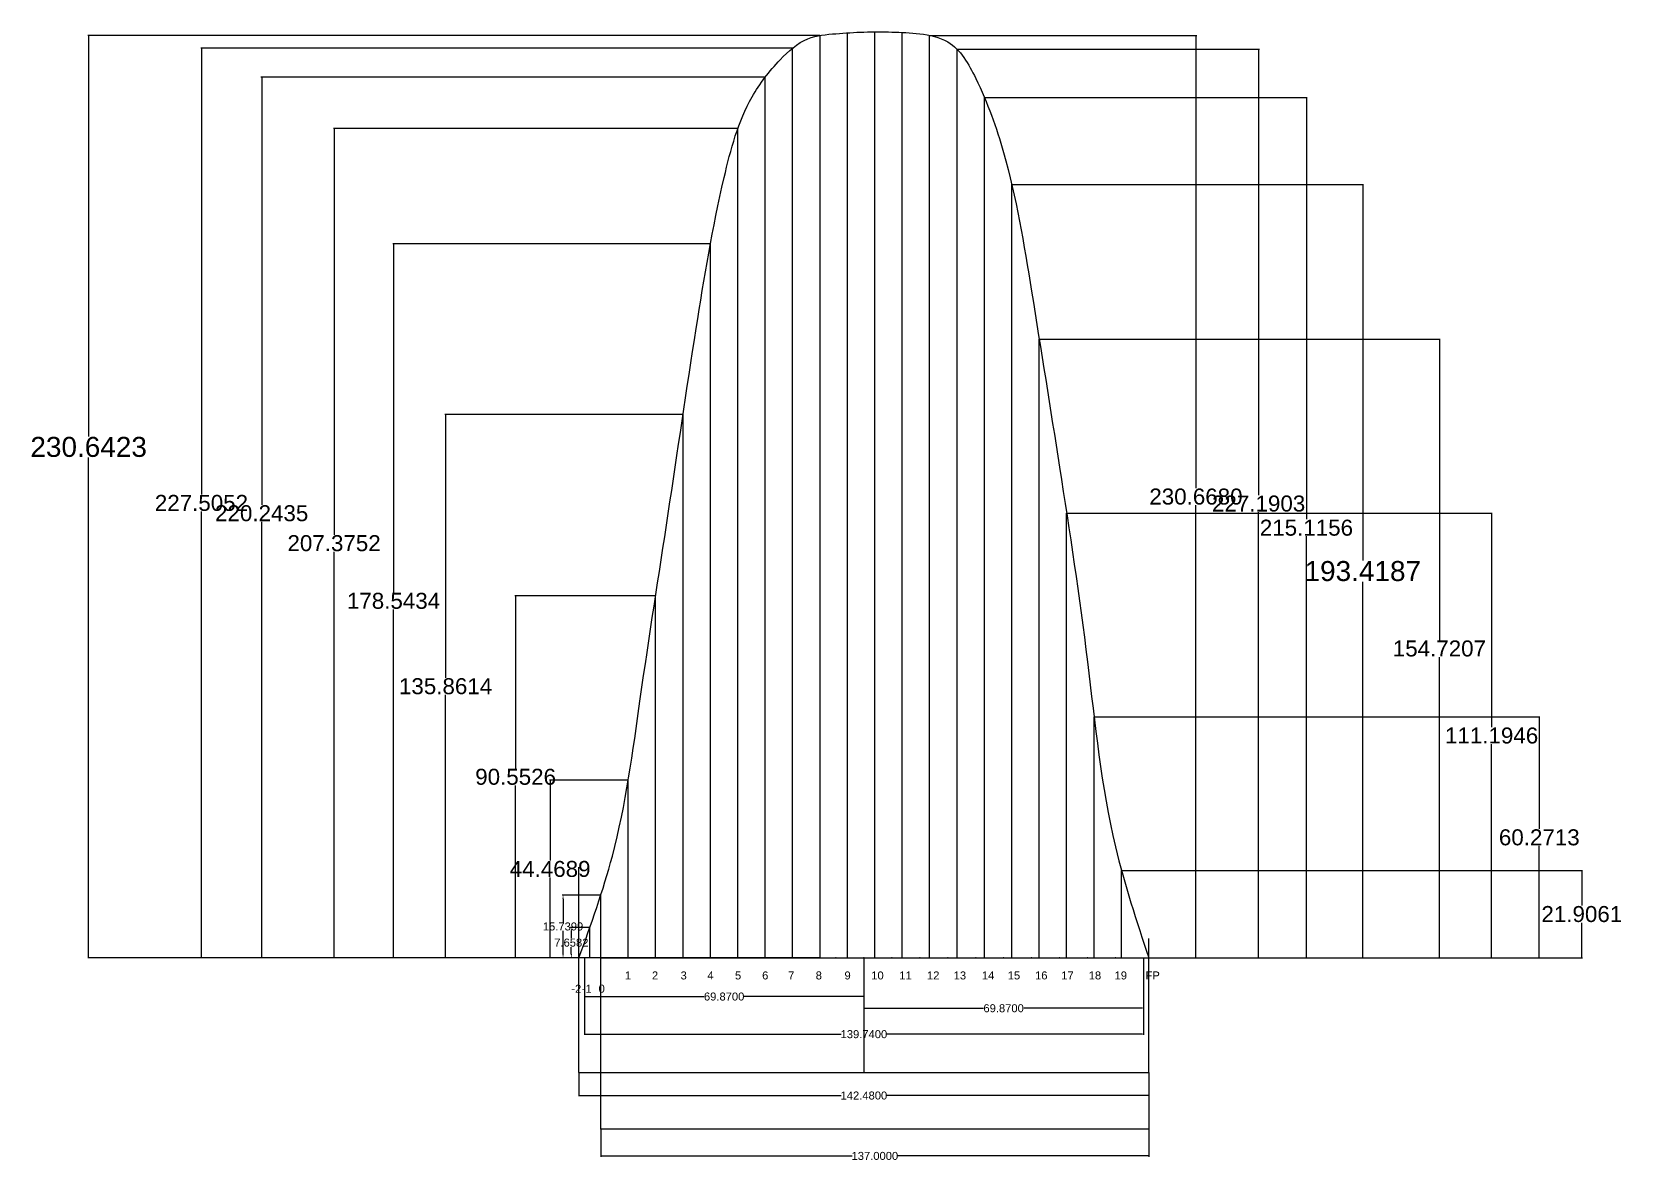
# Model space of a CAD drawing. Header units: inches. Extents: x 2352 to 5451, y 15 to 423.
# Drawn here: x 2908.5 to 3305.9, y 128.4 to 410.8 of the extents above; entities that cross this region are included whole.
import ezdxf

# ---------------------------------------------------------------- set-up
doc = ezdxf.new("R2010")
doc.units = ezdxf.units.IN
doc.header["$MEASUREMENT"] = 0
doc.styles.get("Standard").update_dxf_attribs({"font": 'arial.ttf'})
doc.dimstyles.get("Standard").update_dxf_attribs({"dimtxt": 0.18, "dimasz": 0.18, "dimexe": 0.18, "dimexo": 0.0625, "dimgap": 0.09, "dimtad": 0, "dimtih": 1, "dimtoh": 1, "dimdec": 4, "dimzin": 0, "dimdsep": 46, "dimtxsty": 'Standard', "dimcen": 0.09, "dimadec": 0, "dimazin": 0, "dimtfac": 1, "dimtdec": 4, "dimtofl": 0, "dimtmove": 0, "dimatfit": 3, "dimfxl": 1, "dimtolj": 1, "dimtzin": 0, "dimarcsym": 0})

# ---------------------------------------------------------------- blocks, each defined once
blk = doc.blocks.new('*D109')
at = {"color": 0, "lineweight": -2, "transparency": 16777216}
for p, q in [((3046.66, 179.14), (3046.66, 159.96)), ((3186.4, 179.14), (3186.4, 159.96)), ((3046.84, 160.14), (3110.83, 160.14)), ((3186.22, 160.14), (3122.23, 160.14))]:
    blk.add_line(p, q, dxfattribs=at)
at = {"color": 0, "transparency": 16777216}
for points in [[(3046.84, 160.17), (3046.84, 160.11), (3046.66, 160.14)], [(3186.22, 160.17), (3186.22, 160.11), (3186.4, 160.14)]]:
    blk.add_solid(points, dxfattribs=at)
at = {"layer": 'Defpoints', "color": 0, "transparency": 16777216}
for p in [(3046.66, 179.2), (3186.4, 179.2), (3186.4, 160.14)]:
    blk.add_point(p, dxfattribs=at)
at = {"color": 0, "transparency": 16777216, "insert": (3116.53, 160.14), "char_height": 2, "attachment_point": 5}
blk.add_mtext('\\A1;139.7400', dxfattribs=at)
blk = doc.blocks.new('*D121')
at = {"color": 0, "lineweight": -2, "transparency": 16777216}
for p, q in [((3116.53, 179.14), (3116.53, 166.44)), ((3186.4, 179.14), (3186.4, 166.44)), ((3116.71, 166.62), (3146.44, 166.62)), ((3186.22, 166.62), (3156.48, 166.62))]:
    blk.add_line(p, q, dxfattribs=at)
at = {"color": 0, "transparency": 16777216}
for points in [[(3116.71, 166.65), (3116.71, 166.59), (3116.53, 166.62)], [(3186.22, 166.65), (3186.22, 166.59), (3186.4, 166.62)]]:
    blk.add_solid(points, dxfattribs=at)
at = {"layer": 'Defpoints', "color": 0, "transparency": 16777216}
for p in [(3116.53, 179.2), (3186.4, 179.2), (3186.4, 166.62)]:
    blk.add_point(p, dxfattribs=at)
at = {"color": 0, "transparency": 16777216, "insert": (3151.46, 166.62), "char_height": 2, "attachment_point": 5}
blk.add_mtext('\\A1;69.8700', dxfattribs=at)
blk = doc.blocks.new('*D122')
at = {"color": 0, "lineweight": -2, "transparency": 16777216}
for p, q in [((3046.66, 179.14), (3046.66, 169.37)), ((3116.53, 179.14), (3116.53, 169.37)), ((3046.84, 169.55), (3076.57, 169.55)), ((3116.35, 169.55), (3086.61, 169.55))]:
    blk.add_line(p, q, dxfattribs=at)
at = {"color": 0, "transparency": 16777216}
for points in [[(3046.84, 169.58), (3046.84, 169.52), (3046.66, 169.55)], [(3116.35, 169.58), (3116.35, 169.52), (3116.53, 169.55)]]:
    blk.add_solid(points, dxfattribs=at)
at = {"layer": 'Defpoints', "color": 0, "transparency": 16777216}
for p in [(3046.66, 179.2), (3116.53, 179.2), (3046.66, 169.55)]:
    blk.add_point(p, dxfattribs=at)
at = {"color": 0, "transparency": 16777216, "insert": (3081.59, 169.55), "char_height": 2, "attachment_point": 5}
blk.add_mtext('\\A1;69.8700', dxfattribs=at)
blk = doc.blocks.new('*D123')
at = {"color": 0, "lineweight": -2, "transparency": 16777216}
for p, q in [((3045.29, 150.47), (3045.29, 144.62)), ((3187.77, 150.47), (3187.77, 144.62)), ((3045.47, 144.8), (3110.83, 144.8)), ((3187.59, 144.8), (3122.23, 144.8))]:
    blk.add_line(p, q, dxfattribs=at)
at = {"color": 0, "transparency": 16777216}
for points in [[(3045.47, 144.83), (3045.47, 144.77), (3045.29, 144.8)], [(3187.59, 144.83), (3187.59, 144.77), (3187.77, 144.8)]]:
    blk.add_solid(points, dxfattribs=at)
at = {"layer": 'Defpoints', "color": 0, "transparency": 16777216}
for p in [(3045.29, 150.53), (3187.77, 150.53), (3187.77, 144.8)]:
    blk.add_point(p, dxfattribs=at)
at = {"color": 0, "transparency": 16777216, "insert": (3116.53, 144.8), "char_height": 2, "attachment_point": 5}
blk.add_mtext('\\A1;142.4800', dxfattribs=at)
blk = doc.blocks.new('*D124')
at = {"color": 0, "lineweight": -2, "transparency": 16777216}
for p, q in [((3050.77, 136.33), (3050.77, 129.52)), ((3187.77, 136.33), (3187.77, 129.52)), ((3050.95, 129.7), (3113.57, 129.7)), ((3187.59, 129.7), (3124.97, 129.7))]:
    blk.add_line(p, q, dxfattribs=at)
at = {"color": 0, "transparency": 16777216}
for points in [[(3050.95, 129.73), (3050.95, 129.67), (3050.77, 129.7)], [(3187.59, 129.73), (3187.59, 129.67), (3187.77, 129.7)]]:
    blk.add_solid(points, dxfattribs=at)
at = {"layer": 'Defpoints', "color": 0, "transparency": 16777216}
for p in [(3050.77, 136.39), (3187.77, 136.39), (3187.77, 129.7)]:
    blk.add_point(p, dxfattribs=at)
at = {"color": 0, "transparency": 16777216, "insert": (3119.27, 129.7), "char_height": 2, "attachment_point": 5}
blk.add_mtext('\\A1;137.0000', dxfattribs=at)
blk = doc.blocks.new('*D130')
at = {"color": 0, "lineweight": -2, "transparency": 16777216}
for p, q in [((3047.96, 186.86), (3043.21, 186.86)), ((3043.39, 185.86), (3043.39, 184.14)), ((3047.96, 179.2), (3043.21, 179.2)), ((3043.39, 180.2), (3043.39, 181.92))]:
    blk.add_line(p, q, dxfattribs=at)
at = {"color": 0, "transparency": 16777216}
for points in [[(3043.22, 185.86), (3043.55, 185.86), (3043.39, 186.86)], [(3043.22, 180.2), (3043.55, 180.2), (3043.39, 179.2)]]:
    blk.add_solid(points, dxfattribs=at)
at = {"layer": 'Defpoints', "color": 0, "transparency": 16777216}
for p in [(3043.39, 186.86), (3048.03, 186.86), (3048.03, 179.2)]:
    blk.add_point(p, dxfattribs=at)
at = {"color": 0, "transparency": 16777216, "insert": (3043.39, 183.03), "char_height": 2, "attachment_point": 5}
blk.add_mtext('\\A1;7.6582', dxfattribs=at)
blk = doc.blocks.new('*D131')
at = {"color": 0, "lineweight": -2, "transparency": 16777216}
for p, q in [((3050.7, 194.94), (3041.14, 194.94)), ((3041.32, 193.94), (3041.32, 188.18)), ((3041.32, 180.2), (3041.32, 185.96)), ((3050.7, 179.2), (3041.14, 179.2))]:
    blk.add_line(p, q, dxfattribs=at)
at = {"color": 0, "transparency": 16777216}
for points in [[(3041.15, 193.94), (3041.48, 193.94), (3041.32, 194.94)], [(3041.15, 180.2), (3041.48, 180.2), (3041.32, 179.2)]]:
    blk.add_solid(points, dxfattribs=at)
at = {"layer": 'Defpoints', "color": 0, "transparency": 16777216}
for p in [(3050.77, 194.94), (3041.32, 179.2), (3050.77, 179.2)]:
    blk.add_point(p, dxfattribs=at)
at = {"color": 0, "transparency": 16777216, "insert": (3041.32, 187.07), "char_height": 2, "attachment_point": 5}
blk.add_mtext('\\A1;15.7399', dxfattribs=at)
blk = doc.blocks.new('*D132')
at = {"color": 0, "lineweight": -2, "transparency": 16777216}
for p, q in [((3057.55, 223.67), (3037.91, 223.67)), ((3038.09, 223.49), (3038.09, 203.57)), ((3038.09, 179.38), (3038.09, 199.3)), ((3057.55, 179.2), (3037.91, 179.2))]:
    blk.add_line(p, q, dxfattribs=at)
at = {"color": 0, "transparency": 16777216}
for points in [[(3038.06, 223.49), (3038.12, 223.49), (3038.09, 223.67)], [(3038.06, 179.38), (3038.12, 179.38), (3038.09, 179.2)]]:
    blk.add_solid(points, dxfattribs=at)
at = {"layer": 'Defpoints', "color": 0, "transparency": 16777216}
for p in [(3057.62, 223.67), (3038.09, 179.2), (3057.62, 179.2)]:
    blk.add_point(p, dxfattribs=at)
at = {"color": 0, "transparency": 16777216, "insert": (3038.09, 201.44), "char_height": 4, "attachment_point": 5}
blk.add_mtext('\\A1;44.4689', dxfattribs=at)
blk = doc.blocks.new('*D133')
at = {"color": 0, "lineweight": -2, "transparency": 16777216}
for p, q in [((3064.4, 269.75), (3029.28, 269.75)), ((3029.46, 269.57), (3029.46, 226.61)), ((3029.46, 179.38), (3029.46, 222.35)), ((3064.4, 179.2), (3029.28, 179.2))]:
    blk.add_line(p, q, dxfattribs=at)
at = {"color": 0, "transparency": 16777216}
for points in [[(3029.43, 269.57), (3029.49, 269.57), (3029.46, 269.75)], [(3029.43, 179.38), (3029.49, 179.38), (3029.46, 179.2)]]:
    blk.add_solid(points, dxfattribs=at)
at = {"layer": 'Defpoints', "color": 0, "transparency": 16777216}
for p in [(3064.47, 269.75), (3029.46, 179.2), (3064.47, 179.2)]:
    blk.add_point(p, dxfattribs=at)
at = {"color": 0, "transparency": 16777216, "insert": (3029.46, 224.48), "char_height": 4, "attachment_point": 5}
blk.add_mtext('\\A1;90.5526', dxfattribs=at)
blk = doc.blocks.new('*D134')
at = {"color": 0, "lineweight": -2, "transparency": 16777216}
for p, q in [((3071.25, 315.06), (3011.77, 315.06)), ((3011.95, 314.88), (3011.95, 249.27)), ((3011.95, 179.38), (3011.95, 245)), ((3071.25, 179.2), (3011.77, 179.2))]:
    blk.add_line(p, q, dxfattribs=at)
at = {"color": 0, "transparency": 16777216}
for points in [[(3011.92, 314.88), (3011.98, 314.88), (3011.95, 315.06)], [(3011.92, 179.38), (3011.98, 179.38), (3011.95, 179.2)]]:
    blk.add_solid(points, dxfattribs=at)
at = {"layer": 'Defpoints', "color": 0, "transparency": 16777216}
for p in [(3071.32, 315.06), (3011.95, 179.2), (3071.32, 179.2)]:
    blk.add_point(p, dxfattribs=at)
at = {"color": 0, "transparency": 16777216, "insert": (3011.95, 247.13), "char_height": 4, "attachment_point": 5}
blk.add_mtext('\\A1;135.8614', dxfattribs=at)
blk = doc.blocks.new('*D135')
at = {"color": 0, "lineweight": -2, "transparency": 16777216}
for p, q in [((3078.1, 357.75), (2998.76, 357.75)), ((2998.94, 357.57), (2998.94, 270.61)), ((2998.94, 179.38), (2998.94, 266.34)), ((3078.1, 179.2), (2998.76, 179.2))]:
    blk.add_line(p, q, dxfattribs=at)
at = {"color": 0, "transparency": 16777216}
for points in [[(2998.91, 357.57), (2998.97, 357.57), (2998.94, 357.75)], [(2998.91, 179.38), (2998.97, 179.38), (2998.94, 179.2)]]:
    blk.add_solid(points, dxfattribs=at)
at = {"layer": 'Defpoints', "color": 0, "transparency": 16777216}
for p in [(3078.17, 357.75), (2998.94, 179.2), (3078.17, 179.2)]:
    blk.add_point(p, dxfattribs=at)
at = {"color": 0, "transparency": 16777216, "insert": (2998.94, 268.47), "char_height": 4, "attachment_point": 5}
blk.add_mtext('\\A1;178.5434', dxfattribs=at)
blk = doc.blocks.new('*D136')
at = {"color": 0, "lineweight": -2, "transparency": 16777216}
for p, q in [((3084.95, 386.58), (2983.9, 386.58)), ((2984.08, 386.4), (2984.08, 285.02)), ((2984.08, 179.38), (2984.08, 280.76)), ((3084.95, 179.2), (2983.9, 179.2))]:
    blk.add_line(p, q, dxfattribs=at)
at = {"color": 0, "transparency": 16777216}
for points in [[(2984.05, 386.4), (2984.11, 386.4), (2984.08, 386.58)], [(2984.05, 179.38), (2984.11, 179.38), (2984.08, 179.2)]]:
    blk.add_solid(points, dxfattribs=at)
at = {"layer": 'Defpoints', "color": 0, "transparency": 16777216}
for p in [(3085.02, 386.58), (2984.08, 179.2), (3085.02, 179.2)]:
    blk.add_point(p, dxfattribs=at)
at = {"color": 0, "transparency": 16777216, "insert": (2984.08, 282.89), "char_height": 4, "attachment_point": 5}
blk.add_mtext('\\A1;207.3752', dxfattribs=at)
blk = doc.blocks.new('*D137')
at = {"color": 0, "lineweight": -2, "transparency": 16777216}
for p, q in [((3091.8, 399.45), (2965.8, 399.45)), ((2965.98, 399.27), (2965.98, 292.51)), ((2965.98, 179.38), (2965.98, 288.25)), ((3098.65, 179.2), (2965.8, 179.2))]:
    blk.add_line(p, q, dxfattribs=at)
at = {"color": 0, "transparency": 16777216}
for points in [[(2965.95, 399.27), (2966.01, 399.27), (2965.98, 399.45)], [(2965.95, 179.38), (2966.01, 179.38), (2965.98, 179.2)]]:
    blk.add_solid(points, dxfattribs=at)
at = {"layer": 'Defpoints', "color": 0, "transparency": 16777216}
for p in [(3091.87, 399.45), (2965.98, 179.2), (3098.72, 179.2)]:
    blk.add_point(p, dxfattribs=at)
at = {"color": 0, "transparency": 16777216, "insert": (2965.98, 290.38), "char_height": 4, "attachment_point": 5}
blk.add_mtext('\\A1;220.2435', dxfattribs=at)
blk = doc.blocks.new('*D138')
at = {"color": 0, "lineweight": -2, "transparency": 16777216}
for p, q in [((3098.65, 406.71), (2950.74, 406.71)), ((2950.92, 406.53), (2950.92, 295.09)), ((2950.92, 179.38), (2950.92, 290.82)), ((3098.65, 179.2), (2950.74, 179.2))]:
    blk.add_line(p, q, dxfattribs=at)
at = {"color": 0, "transparency": 16777216}
for points in [[(2950.89, 406.53), (2950.95, 406.53), (2950.92, 406.71)], [(2950.89, 179.38), (2950.95, 179.38), (2950.92, 179.2)]]:
    blk.add_solid(points, dxfattribs=at)
at = {"layer": 'Defpoints', "color": 0, "transparency": 16777216}
for p in [(3098.72, 406.71), (2950.92, 179.2), (3098.72, 179.2)]:
    blk.add_point(p, dxfattribs=at)
at = {"color": 0, "transparency": 16777216, "insert": (2950.92, 292.95), "char_height": 4, "attachment_point": 5}
blk.add_mtext('\\A1;227.5052', dxfattribs=at)
blk = doc.blocks.new('*D139')
at = {"color": 0, "lineweight": -2, "transparency": 16777216}
for p, q in [((3105.5, 409.84), (2922.54, 409.84)), ((2922.72, 409.66), (2922.72, 309.6)), ((2922.72, 179.38), (2922.72, 304.31)), ((3105.5, 179.2), (2922.54, 179.2))]:
    blk.add_line(p, q, dxfattribs=at)
at = {"color": 0, "transparency": 16777216}
for points in [[(2922.69, 409.66), (2922.75, 409.66), (2922.72, 409.84)], [(2922.69, 179.38), (2922.75, 179.38), (2922.72, 179.2)]]:
    blk.add_solid(points, dxfattribs=at)
at = {"layer": 'Defpoints', "color": 0, "transparency": 16777216}
for p in [(3105.57, 409.84), (2922.72, 179.2), (3105.57, 179.2)]:
    blk.add_point(p, dxfattribs=at)
at = {"color": 0, "transparency": 16777216, "insert": (2922.72, 306.95), "char_height": 5, "attachment_point": 5}
blk.add_mtext('\\A1;230.6423', dxfattribs=at)
blk = doc.blocks.new('*D140')
at = {"color": 0, "lineweight": -2, "transparency": 16777216}
for p, q in [((3133.03, 409.87), (3199.72, 409.87)), ((3199.54, 409.69), (3199.54, 296.67)), ((3199.54, 179.38), (3199.54, 292.4)), ((3133.03, 179.2), (3199.72, 179.2))]:
    blk.add_line(p, q, dxfattribs=at)
at = {"color": 0, "transparency": 16777216}
for points in [[(3199.51, 409.69), (3199.57, 409.69), (3199.54, 409.87)], [(3199.51, 179.38), (3199.57, 179.38), (3199.54, 179.2)]]:
    blk.add_solid(points, dxfattribs=at)
at = {"layer": 'Defpoints', "color": 0, "transparency": 16777216}
for p in [(3132.97, 409.87), (3132.97, 179.2), (3199.54, 179.2)]:
    blk.add_point(p, dxfattribs=at)
at = {"color": 0, "transparency": 16777216, "insert": (3199.54, 294.54), "char_height": 4, "attachment_point": 5}
blk.add_mtext('\\A1;230.6680', dxfattribs=at)
blk = doc.blocks.new('*D141')
at = {"color": 0, "lineweight": -2, "transparency": 16777216}
for p, q in [((3139.88, 406.39), (3215.39, 406.39)), ((3215.21, 406.21), (3215.21, 294.93)), ((3215.21, 179.38), (3215.21, 290.66)), ((3139.88, 179.2), (3215.39, 179.2))]:
    blk.add_line(p, q, dxfattribs=at)
at = {"color": 0, "transparency": 16777216}
for points in [[(3215.18, 406.21), (3215.24, 406.21), (3215.21, 406.39)], [(3215.18, 179.38), (3215.24, 179.38), (3215.21, 179.2)]]:
    blk.add_solid(points, dxfattribs=at)
at = {"layer": 'Defpoints', "color": 0, "transparency": 16777216}
for p in [(3139.82, 406.39), (3139.82, 179.2), (3215.21, 179.2)]:
    blk.add_point(p, dxfattribs=at)
at = {"color": 0, "transparency": 16777216, "insert": (3215.21, 292.8), "char_height": 4, "attachment_point": 5}
blk.add_mtext('\\A1;227.1903', dxfattribs=at)
blk = doc.blocks.new('*D142')
at = {"color": 0, "lineweight": -2, "transparency": 16777216}
for p, q in [((3146.73, 394.32), (3227.34, 394.32)), ((3227.16, 394.14), (3227.16, 288.89)), ((3227.16, 179.38), (3227.16, 284.63)), ((3146.73, 179.2), (3227.34, 179.2))]:
    blk.add_line(p, q, dxfattribs=at)
at = {"color": 0, "transparency": 16777216}
for points in [[(3227.13, 394.14), (3227.19, 394.14), (3227.16, 394.32)], [(3227.13, 179.38), (3227.19, 179.38), (3227.16, 179.2)]]:
    blk.add_solid(points, dxfattribs=at)
at = {"layer": 'Defpoints', "color": 0, "transparency": 16777216}
for p in [(3146.67, 394.32), (3146.67, 179.2), (3227.16, 179.2)]:
    blk.add_point(p, dxfattribs=at)
at = {"color": 0, "transparency": 16777216, "insert": (3227.16, 286.76), "char_height": 4, "attachment_point": 5}
blk.add_mtext('\\A1;215.1156', dxfattribs=at)
blk = doc.blocks.new('*D143')
at = {"color": 0, "lineweight": -2, "transparency": 16777216}
for p, q in [((3153.58, 372.62), (3241.43, 372.62)), ((3241.25, 372.44), (3241.25, 278.56)), ((3241.25, 179.38), (3241.25, 273.27)), ((3153.58, 179.2), (3241.43, 179.2))]:
    blk.add_line(p, q, dxfattribs=at)
at = {"color": 0, "transparency": 16777216}
for points in [[(3241.22, 372.44), (3241.28, 372.44), (3241.25, 372.62)], [(3241.22, 179.38), (3241.28, 179.38), (3241.25, 179.2)]]:
    blk.add_solid(points, dxfattribs=at)
at = {"layer": 'Defpoints', "color": 0, "transparency": 16777216}
for p in [(3153.52, 372.62), (3153.52, 179.2), (3241.25, 179.2)]:
    blk.add_point(p, dxfattribs=at)
at = {"color": 0, "transparency": 16777216, "insert": (3241.25, 275.91), "char_height": 5, "attachment_point": 5}
blk.add_mtext('\\A1;193.4187', dxfattribs=at)
blk = doc.blocks.new('*D144')
at = {"color": 0, "lineweight": -2, "transparency": 16777216}
for p, q in [((3160.43, 333.92), (3260.58, 333.92)), ((3260.4, 333.74), (3260.4, 258.69)), ((3260.4, 179.38), (3260.4, 254.43)), ((3160.43, 179.2), (3260.58, 179.2))]:
    blk.add_line(p, q, dxfattribs=at)
at = {"color": 0, "transparency": 16777216}
for points in [[(3260.37, 333.74), (3260.43, 333.74), (3260.4, 333.92)], [(3260.37, 179.38), (3260.43, 179.38), (3260.4, 179.2)]]:
    blk.add_solid(points, dxfattribs=at)
at = {"layer": 'Defpoints', "color": 0, "transparency": 16777216}
for p in [(3160.37, 333.92), (3160.37, 179.2), (3260.4, 179.2)]:
    blk.add_point(p, dxfattribs=at)
at = {"color": 0, "transparency": 16777216, "insert": (3260.4, 256.56), "char_height": 4, "attachment_point": 5}
blk.add_mtext('\\A1;154.7207', dxfattribs=at)
blk = doc.blocks.new('*D145')
at = {"color": 0, "lineweight": -2, "transparency": 16777216}
for p, q in [((3167.28, 290.4), (3273.63, 290.4)), ((3273.45, 290.22), (3273.45, 236.93)), ((3273.45, 179.38), (3273.45, 232.67)), ((3167.28, 179.2), (3273.63, 179.2))]:
    blk.add_line(p, q, dxfattribs=at)
at = {"color": 0, "transparency": 16777216}
for points in [[(3273.42, 290.22), (3273.48, 290.22), (3273.45, 290.4)], [(3273.42, 179.38), (3273.48, 179.38), (3273.45, 179.2)]]:
    blk.add_solid(points, dxfattribs=at)
at = {"layer": 'Defpoints', "color": 0, "transparency": 16777216}
for p in [(3167.22, 290.4), (3167.22, 179.2), (3273.45, 179.2)]:
    blk.add_point(p, dxfattribs=at)
at = {"color": 0, "transparency": 16777216, "insert": (3273.45, 234.8), "char_height": 4, "attachment_point": 5}
blk.add_mtext('\\A1;111.1946', dxfattribs=at)
blk = doc.blocks.new('*D146')
at = {"color": 0, "lineweight": -2, "transparency": 16777216}
for p, q in [((3174.13, 239.47), (3285.55, 239.47)), ((3285.37, 239.29), (3285.37, 211.47)), ((3285.37, 179.38), (3285.37, 207.2)), ((3174.13, 179.2), (3285.55, 179.2))]:
    blk.add_line(p, q, dxfattribs=at)
at = {"color": 0, "transparency": 16777216}
for points in [[(3285.34, 239.29), (3285.4, 239.29), (3285.37, 239.47)], [(3285.34, 179.38), (3285.4, 179.38), (3285.37, 179.2)]]:
    blk.add_solid(points, dxfattribs=at)
at = {"layer": 'Defpoints', "color": 0, "transparency": 16777216}
for p in [(3174.07, 239.47), (3174.07, 179.2), (3285.37, 179.2)]:
    blk.add_point(p, dxfattribs=at)
at = {"color": 0, "transparency": 16777216, "insert": (3285.37, 209.34), "char_height": 4, "attachment_point": 5}
blk.add_mtext('\\A1;60.2713', dxfattribs=at)
blk = doc.blocks.new('*D147')
at = {"color": 0, "lineweight": -2, "transparency": 16777216}
for p, q in [((3180.98, 201.11), (3296.19, 201.11)), ((3296.01, 200.93), (3296.01, 192.29)), ((3296.01, 179.38), (3296.01, 188.02)), ((3180.98, 179.2), (3296.19, 179.2))]:
    blk.add_line(p, q, dxfattribs=at)
at = {"color": 0, "transparency": 16777216}
for points in [[(3295.98, 200.93), (3296.04, 200.93), (3296.01, 201.11)], [(3295.98, 179.38), (3296.04, 179.38), (3296.01, 179.2)]]:
    blk.add_solid(points, dxfattribs=at)
at = {"layer": 'Defpoints', "color": 0, "transparency": 16777216}
for p in [(3180.92, 201.11), (3180.92, 179.2), (3296.01, 179.2)]:
    blk.add_point(p, dxfattribs=at)
at = {"color": 0, "transparency": 16777216, "insert": (3296.01, 190.16), "char_height": 4, "attachment_point": 5}
blk.add_mtext('\\A1;21.9061', dxfattribs=at)

msp = doc.modelspace()

# ---------------------------------------------------------------- linework, layer by layer
for p, q in [((3105.56733, 179.20228), (3105.56733, 409.84456)), ((3112.41733, 179.20228), (3112.41733, 410.50367)), ((3119.26733, 179.20228), (3119.26733, 410.74734)), ((3126.11733, 179.20228), (3126.11733, 410.61656)), ((3132.96733, 179.20228), (3132.96733, 409.87031)), ((3098.71733, 179.20228), (3098.71733, 406.70745)), ((3139.81733, 179.20228), (3139.81733, 406.39262)), ((3091.86733, 179.20228), (3091.86733, 399.44576)), ((3146.66733, 179.20228), (3146.66733, 394.31792)), ((3085.01733, 179.20228), (3085.01733, 386.57747)), ((3153.51733, 179.20228), (3153.51733, 372.621)), ((3078.16733, 179.20228), (3078.16733, 357.74571)), ((3160.36733, 179.20228), (3160.36733, 333.92296)), ((3071.31733, 179.20228), (3071.31733, 315.06364)), ((3167.21733, 179.20228), (3167.21733, 290.39689)), ((3064.46733, 179.20228), (3064.46733, 269.75488)), ((3174.06733, 179.20228), (3174.06733, 239.47362)), ((3057.61733, 179.20228), (3057.61733, 223.67121)), ((3045.28733, 150.53099), (3045.28733, 201.90687)), ((3180.91733, 179.20228), (3180.91733, 201.10837)), ((3050.76733, 179.20228), (3050.76733, 194.9422)), ((3048.02733, 179.20228), (3048.02733, 186.86044)), ((3187.76733, 150.53099), (3187.76733, 184.079)), ((3050.76733, 179.20228), (3045.28733, 179.20228)), ((3050.76733, 179.20228), (3187.76733, 179.20228)), ((3050.76733, 136.39279), (3050.76733, 179.20228)), ((3116.52733, 179.20228), (3116.52733, 150.53099)), ((3045.28733, 150.53099), (3187.76733, 150.53099)), ((3187.76733, 150.53099), (3187.76733, 136.39279)), ((3187.76733, 136.39279), (3050.76733, 136.39279))]:
    msp.add_line(p, q)
msp.add_spline([(3045.28733, 179.20228), (3053.64433, 204.66728), (3060.63133, 244.02228), (3067.61833, 290.32228), (3074.60533, 336.62228), (3081.59233, 374.2986), (3088.57933, 394.49728), (3095.56633, 403.75728), (3102.55333, 409.01931), (3109.54033, 410.29547), (3116.52733, 410.70228), (3123.51433, 410.70228), (3130.50133, 410.26373), (3137.48833, 408.24485), (3144.47533, 399.12728), (3151.46233, 380.60728), (3158.44933, 345.88228), (3165.43633, 301.89728), (3172.42333, 253.28228), (3179.41033, 206.98228), (3187.76733, 179.20228)], degree=3)
for p in [(3053.64433, 179.20228), (3057.61733, 179.20228), (3060.63133, 179.20228), (3064.46733, 179.20228), (3067.61833, 179.20228), (3071.31733, 179.20228), (3074.60533, 179.20228), (3078.16733, 179.20228), (3081.59233, 179.20228), (3085.01733, 179.20228), (3088.57933, 179.20228), (3091.86733, 179.20228), (3095.56633, 179.20228), (3098.71733, 179.20228), (3102.55333, 179.20228), (3105.56733, 179.20228), (3109.54033, 179.20228), (3112.41733, 179.20228), (3116.52733, 179.20228), (3119.26733, 179.20228), (3123.51433, 179.20228), (3126.11733, 179.20228), (3130.50133, 179.20228), (3132.96733, 179.20228), (3137.48833, 179.20228), (3139.81733, 179.20228), (3144.47533, 179.20228), (3146.66733, 179.20228), (3151.46233, 179.20228), (3153.51733, 179.20228), (3158.44933, 179.20228), (3160.36733, 179.20228), (3165.43633, 179.20228), (3167.21733, 179.20228), (3172.42333, 179.20228), (3174.06733, 179.20228), (3179.41033, 179.20228), (3180.91733, 179.20228)]:
    msp.add_point(p)

# ---------------------------------------------------------------- texts
for s, p in [('1', (3056.76513, 173.83441)), ('2', (3063.5468, 173.83441)), ('3', (3070.69504, 173.83441)), ('4', (3077.38506, 173.83441)), ('5', (3084.3042, 173.83441)), ('6', (3091.08586, 173.83441)), ('7', (3097.5926, 173.83441)), ('8', (3104.48542, 173.83441)), ('9', (3111.67948, 173.83441)), ('10', (3118.3695, 173.83441)), ('11', (3125.38028, 173.83441)), ('12', (3132.29942, 173.83441)), ('13', (3138.96974, 173.83441)), ('14', (3146.02633, 173.83441)), ('15', (3152.48725, 173.83441)), ('16', (3159.31474, 173.83441)), ('17', (3165.86729, 173.83441)), ('18', (3172.74061, 173.83441)), ('19', (3179.20152, 173.83441)), ('FP', (3186.94545, 173.83441)), ('-2', (3043.38726, 170.50865)), ('-1', (3045.99912, 170.50865)), ('0', (3050.20753, 170.52523))]:
    msp.add_text(s, height=2).set_placement(p)

# ---------------------------------------------------------------- dimensions: what is measured, and where the dimension line sits
for base, p1, p2, override, picture, middle in [((2922.72102, 179.20228), (3105.56733, 409.84456), (3105.56733, 179.20228), {"dimtxt": 5}, '*D139', (2922.72102, 306.95223)), ((2965.9754, 179.20228), (3091.86733, 399.44576), (3098.71733, 179.20228), {"dimtxt": 4}, '*D137', (2965.9754, 290.38081))]:
    dim = msp.add_linear_dim(base=base, p1=p1, p2=p2, angle=90, dimstyle='Standard', override=override)
    dim.commit()
    dim.dimension.update_dxf_attribs({"geometry": picture, "text_midpoint": middle, "dimtype": 160})
for base, p1, p2, override, picture, middle in [((3199.53912, 179.20228), (3132.96733, 409.87031), (3132.96733, 179.20228), {"dimtxt": 4}, '*D140', (3199.53912, 294.5363)), ((2950.92416, 179.20228), (3098.71733, 406.70745), (3098.71733, 179.20228), {"dimtxt": 4}, '*D138', (2950.92416, 292.95487)), ((3215.20796, 179.20228), (3139.81733, 406.39262), (3139.81733, 179.20228), {"dimtxt": 4}, '*D141', (3215.20796, 292.79745)), ((3227.16493, 179.20228), (3146.66733, 394.31792), (3146.66733, 179.20228), {"dimtxt": 4}, '*D142', (3227.16493, 286.7601)), ((2984.08157, 179.20228), (3085.01733, 386.57747), (3085.01733, 179.20228), {"dimtxt": 4}, '*D136', (2984.08157, 282.88988)), ((3241.25279, 179.20228), (3153.51733, 372.621), (3153.51733, 179.20228), {"dimtxt": 5}, '*D143', (3241.25279, 275.91164)), ((2998.94453, 179.20228), (3078.16733, 357.74571), (3078.16733, 179.20228), {"dimtxt": 4}, '*D135', (2998.94453, 268.474)), ((3260.40311, 179.20228), (3160.36733, 333.92296), (3160.36733, 179.20228), {"dimtxt": 4}, '*D144', (3260.40311, 256.56262)), ((3011.94961, 179.20228), (3071.31733, 315.06364), (3071.31733, 179.20228), {"dimtxt": 4}, '*D134', (3011.94961, 247.13296)), ((3273.44643, 179.20228), (3167.21733, 290.39689), (3167.21733, 179.20228), {"dimtxt": 4}, '*D145', (3273.44643, 234.79959)), ((3029.45616, 179.20228), (3064.46733, 269.75488), (3064.46733, 179.20228), {"dimtxt": 4}, '*D133', (3029.45616, 224.47858)), ((3285.37352, 179.20228), (3174.06733, 239.47362), (3174.06733, 179.20228), {"dimtxt": 4}, '*D146', (3285.37352, 209.33795)), ((3038.09223, 179.20228), (3057.61733, 223.67121), (3057.61733, 179.20228), {"dimtxt": 4}, '*D132', (3038.09223, 201.43674)), ((3296.00911, 179.20228), (3180.91733, 201.10837), (3180.91733, 179.20228), {"dimtxt": 4}, '*D147', (3296.00911, 190.15533)), ((3041.3156, 179.20228), (3050.76733, 194.9422), (3050.76733, 179.20228), {"dimtxt": 2, "dimasz": 1}, '*D131', (3041.3156, 187.07224)), ((3043.38512, 186.86044), (3048.02733, 179.20228), (3048.02733, 186.86044), {"dimtxt": 2, "dimasz": 1}, '*D130', (3043.38512, 183.03136))]:
    dim = msp.add_linear_dim(base=base, p1=p1, p2=p2, angle=90, dimstyle='Standard', override=override)
    dim.commit()
    dim.dimension.update_dxf_attribs({"geometry": picture, "text_midpoint": middle})
at = {"color": 1}
for base, p1, p2, picture, middle in [((3186.39733, 160.13956), (3046.65733, 179.20228), (3186.39733, 179.20228), '*D109', (3116.52733, 160.13956)), ((3046.65733, 169.54967), (3116.52733, 179.20228), (3046.65733, 179.20228), '*D122', (3081.59233, 169.54967)), ((3186.39733, 166.61926), (3116.52733, 179.20228), (3186.39733, 179.20228), '*D121', (3151.46233, 166.61926)), ((3187.76733, 144.79946), (3045.28733, 150.53099), (3187.76733, 150.53099), '*D123', (3116.52733, 144.79946)), ((3187.76733, 129.69904), (3050.76733, 136.39279), (3187.76733, 136.39279), '*D124', (3119.26733, 129.69904))]:
    dim = msp.add_linear_dim(base=base, p1=p1, p2=p2, dimstyle='Standard', override={"dimtxt": 2}, dxfattribs=at)
    dim.commit()
    dim.dimension.update_dxf_attribs({"geometry": picture, "text_midpoint": middle})

doc.saveas('drawing.dxf')
